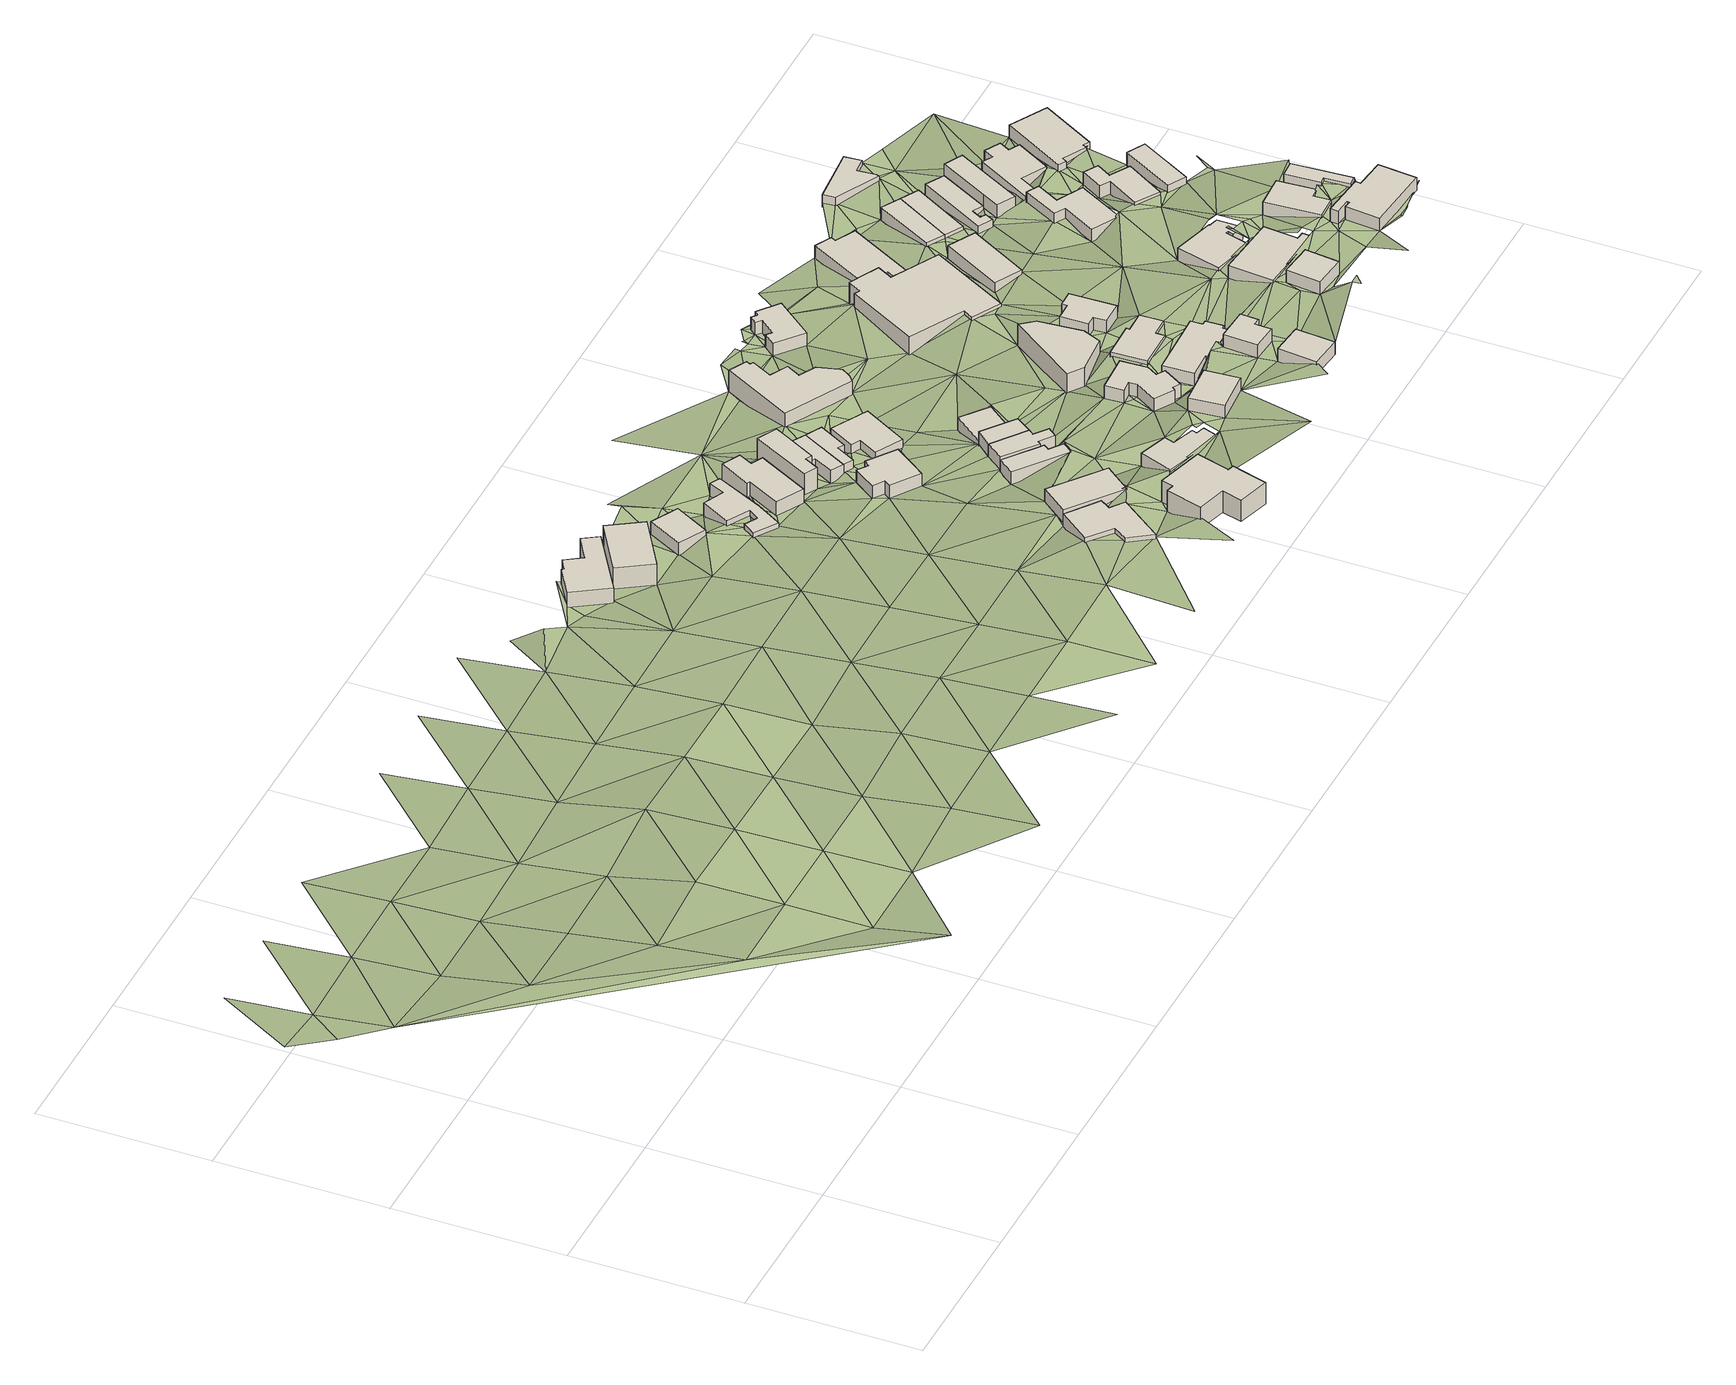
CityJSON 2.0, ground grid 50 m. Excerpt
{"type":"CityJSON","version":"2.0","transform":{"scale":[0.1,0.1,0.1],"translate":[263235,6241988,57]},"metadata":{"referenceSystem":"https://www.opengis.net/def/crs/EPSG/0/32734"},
"CityObjects":{
"building1":{"type":"Building","attributes":{"address":"8 Worcester Road Walmer Estate Cape Town","building":"house","building:levels":2,"building_height":6.9,"plus_code":"4FRW3C8R+46Q","ground_height":64.19,"roof_height":71.09},"geometry":[{"type":"Solid","lod":"1","boundaries":[[[[0,1,2,3]],[[1,4,5,2]],[[4,6,7,5]],[[6,8,9,7]],[[8,10,11,9]],[[10,12,13,11]],[[12,14,15,13]],[[14,0,3,15]],[[3,2,5,7,9,11,13,15]],[[14,12,10,8,6,4,1,0]]]]}]},
"building2":{"type":"Building","attributes":{"address":"10 Worcester Road Walmer Estate Cape Town","building":"house","building:levels":2,"building_height":6.9,"plus_code":"4FRW3C8R+47H","ground_height":67.23,"roof_height":74.13},"geometry":[{"type":"Solid","lod":"1","boundaries":[[[[16,17,18,19]],[[17,20,21,18]],[[20,22,23,21]],[[22,16,19,23]],[[19,18,21,23]],[[22,20,17,16]]]]}]},
"building3":{"type":"Building","attributes":{"address":"12 Worcester Road Walmer Estate Cape Town","building":"house","building:levels":1,"building_height":4.1,"plus_code":"4FRW3C8R+493","ground_height":66.86,"roof_height":70.96},"geometry":[{"type":"Solid","lod":"1","boundaries":[[[[24,25,26,27]],[[25,28,29,26]],[[28,30,31,29]],[[30,24,27,31]],[[27,26,29,31]],[[30,28,25,24]]]]}]},
"building4":{"type":"Building","attributes":{"address":"15 Perth Road Walmer Estate Cape Town","building":"house","building:levels":1,"building_height":4.1,"plus_code":"4FRW3C7R+PG2","ground_height":78.1,"roof_height":82.2},"geometry":[{"type":"Solid","lod":"1","boundaries":[[[[32,33,34,35]],[[33,36,37,34]],[[36,38,39,37]],[[38,40,41,39]],[[40,42,43,41]],[[42,44,45,43]],[[44,46,47,45]],[[46,32,35,47]],[[35,34,37,39,41,43,45,47]],[[46,44,42,40,38,36,33,32]]]]}]},
"building5":{"type":"Building","attributes":{"address":"14 Worcester Road Walmer Estate Cape Town","building":"house","building:levels":1,"building_height":4.1,"plus_code":"4FRW3C8R+3C4","ground_height":66.76,"roof_height":70.86},"geometry":[{"type":"Solid","lod":"1","boundaries":[[[[48,49,50,51]],[[49,52,53,50]],[[52,54,55,53]],[[54,56,57,55]],[[56,58,59,57]],[[58,60,61,59]],[[60,62,63,61]],[[62,64,65,63]],[[64,66,67,65]],[[66,68,69,67]],[[68,48,51,69]],[[51,50,53,55,57,59,61,63,65,67,69]],[[68,66,64,62,60,58,56,54,52,49,48]]]]}]},
"building6":{"type":"Building","attributes":{"address":"Cambridge Street Walmer Estate Cape Town","building":"house","building:levels":2,"building_height":6.9,"plus_code":"4FRW3C7R+JHV","ground_height":81.44,"roof_height":88.34},"geometry":[{"type":"Solid","lod":"1","boundaries":[[[[70,71,72,73]],[[71,74,75,72]],[[74,76,77,75]],[[76,78,79,77]],[[78,80,81,79]],[[80,82,83,81]],[[82,84,85,83]],[[84,86,87,85]],[[86,88,89,87]],[[88,70,73,89]],[[73,72,75,77,79,81,83,85,87,89]],[[88,86,84,82,80,78,76,74,71,70]]]]}]},
"building7":{"type":"Building","attributes":{"address":"13 Perth Road Walmer Estate Cape Town","building":"house","building:levels":1,"building_height":4.1,"plus_code":"4FRW3C7R+QG5","ground_height":78.1,"roof_height":82.2},"geometry":[{"type":"Solid","lod":"1","boundaries":[[[[90,91,92,93]],[[91,94,95,92]],[[94,96,97,95]],[[96,90,93,97]],[[93,92,95,97]],[[96,94,91,90]]]]}]},
"building8":{"type":"Building","attributes":{"address":"22 Worcester Road Walmer Estate Cape Town","building":"house","building:levels":2,"building_height":6.9,"plus_code":"4FRW3C8R+2FV","ground_height":66.76,"roof_height":73.66},"geometry":[{"type":"Solid","lod":"1","boundaries":[[[[98,99,100,101]],[[99,102,103,100]],[[102,104,105,103]],[[104,106,107,105]],[[106,108,109,107]],[[108,110,111,109]],[[110,112,113,111]],[[112,98,101,113]],[[101,100,103,105,107,109,111,113]],[[112,110,108,106,104,102,99,98]]]]}]},
"building9":{"type":"Building","attributes":{"address":"Perth Road Walmer Estate Cape Town","building":"house","building:levels":1,"building_height":4.1,"plus_code":"4FRW3C7R+WGW","ground_height":71.83,"roof_height":75.93},"geometry":[{"type":"Solid","lod":"1","boundaries":[[[[114,115,116,117]],[[115,118,119,116]],[[118,120,121,119]],[[120,122,123,121]],[[122,124,125,123]],[[124,126,127,125]],[[126,128,129,127]],[[128,114,117,129]],[[117,116,119,121,123,125,127,129]],[[128,126,124,122,120,118,115,114]]]]}]},
"building10":{"type":"Building","attributes":{"address":"24 Worcester Road Walmer Estate Cape Town","building":"house","building:levels":2,"building_height":6.9,"plus_code":"4FRW3C8R+2GJ","ground_height":69.72,"roof_height":76.62},"geometry":[{"type":"Solid","lod":"1","boundaries":[[[[130,131,132,133]],[[131,134,135,132]],[[134,136,137,135]],[[136,138,139,137]],[[138,140,141,139]],[[140,142,143,141]],[[142,144,145,143]],[[144,130,133,145]],[[133,132,135,137,139,141,143,145]],[[144,142,140,138,136,134,131,130]]]]}]},
"building11":{"type":"Building","attributes":{"address":"9 Perth Road Walmer Estate Cape Town","building":"house","building:levels":1,"building_height":4.1,"plus_code":"4FRW3C7R+RHH","ground_height":74.22,"roof_height":78.32},"geometry":[{"type":"Solid","lod":"1","boundaries":[[[[146,147,148,149]],[[147,150,151,148]],[[150,152,153,151]],[[152,154,155,153]],[[154,156,157,155]],[[156,158,159,157]],[[158,146,149,159]],[[149,148,151,153,155,157,159]],[[158,156,154,152,150,147,146]]]]}]},
"building12":{"type":"Building","attributes":{"address":"26 Worcester Road Walmer Estate Cape Town","building":"house","building:levels":1,"building_height":4.1,"plus_code":"4FRW3C8R+2G8","ground_height":69.72,"roof_height":73.82},"geometry":[{"type":"Solid","lod":"1","boundaries":[[[[160,131,161,162]],[[131,130,163,161]],[[130,164,165,163]],[[164,166,167,165]],[[166,168,169,167]],[[168,160,162,169]],[[162,161,163,165,167,169]],[[168,166,164,130,131,160]]]]}]},
"building13":{"type":"Building","attributes":{"address":"7 Worcester Close Walmer Estate Cape Town","building":"house","building:levels":1,"building_height":4.1,"plus_code":"4FRW3C7R+MJX","ground_height":79.01,"roof_height":83.11},"geometry":[{"type":"Solid","lod":"1","boundaries":[[[[170,171,172,173]],[[171,174,175,172]],[[174,176,177,175]],[[176,178,179,177]],[[178,180,181,179]],[[180,182,183,181]],[[182,184,185,183]],[[184,170,173,185]],[[173,172,175,177,179,181,183,185]],[[184,182,180,178,176,174,171,170]]]]}]},
"building14":{"type":"Building","attributes":{"address":"28 Worcester Road Walmer Estate Cape Town","building":"house","building:levels":1,"building_height":4.1,"plus_code":"4FRW3C8R+2H6","ground_height":69.72,"roof_height":73.82},"geometry":[{"type":"Solid","lod":"1","boundaries":[[[[160,168,169,162]],[[168,186,187,169]],[[186,188,189,187]],[[188,190,191,189]],[[190,192,193,191]],[[192,160,162,193]],[[162,169,187,189,191,193]],[[192,190,188,186,168,160]]]]}]},
"building15":{"type":"Building","attributes":{"address":"7 Perth Road Walmer Estate Cape Town","building":"house","building:levels":1,"building_height":4.1,"plus_code":"4FRW3C7R+RJR","ground_height":75.12,"roof_height":79.22},"geometry":[{"type":"Solid","lod":"1","boundaries":[[[[194,195,196,197]],[[195,198,199,196]],[[198,200,201,199]],[[200,202,203,201]],[[202,204,205,203]],[[204,206,207,205]],[[206,208,209,207]],[[208,194,197,209]],[[197,196,199,201,203,205,207,209]],[[208,206,204,202,200,198,195,194]]]]}]},
"building16":{"type":"Building","attributes":{"address":"5 Perth Road Walmer Estate Cape Town","building":"house","building:levels":1,"building_height":4.1,"plus_code":"4FRW3C7R+VJ7","ground_height":75.12,"roof_height":79.22},"geometry":[{"type":"Solid","lod":"1","boundaries":[[[[210,194,197,211]],[[194,208,209,197]],[[208,212,213,209]],[[212,210,211,213]],[[211,197,209,213]],[[212,208,194,210]]]]}]},
"building17":{"type":"Building","attributes":{"address":"30 Perth Road Walmer Estate Cape Town","building":"house","building:levels":1,"building_height":4.1,"plus_code":"4FRW3C7R+XHH","ground_height":69.9,"roof_height":74},"geometry":[{"type":"Solid","lod":"1","boundaries":[[[[214,215,216,217]],[[215,218,219,216]],[[218,220,221,219]],[[220,222,223,221]],[[222,224,225,223]],[[224,214,217,225]],[[217,216,219,221,223,225]],[[224,222,220,218,215,214]]]]}]},
"building18":{"type":"Building","attributes":{"address":"3 Perth Road Walmer Estate Cape Town","building":"house","building:levels":1,"building_height":4.1,"plus_code":"4FRW3C7R+VJQ","ground_height":71.98,"roof_height":76.08},"geometry":[{"type":"Solid","lod":"1","boundaries":[[[[226,227,228,229]],[[227,230,231,228]],[[230,232,233,231]],[[232,234,235,233]],[[234,236,237,235]],[[236,226,229,237]],[[229,228,231,233,235,237]],[[236,234,232,230,227,226]]]]}]},
"building19":{"type":"Building","attributes":{"address":"5 Worcester Close Walmer Estate Cape Town","building":"house","building:levels":1,"building_height":4.1,"plus_code":"4FRW3C7R+MPP","ground_height":84.82,"roof_height":88.92},"geometry":[{"type":"Solid","lod":"1","boundaries":[[[[238,239,240,241]],[[239,242,243,240]],[[242,244,245,243]],[[244,238,241,245]],[[241,240,243,245]],[[244,242,239,238]]]]}]},
"building20":{"type":"Building","attributes":{"address":"3 Worcester Close Walmer Estate Cape Town","building":"house","building:levels":1,"building_height":4.1,"plus_code":"4FRW3C7R+QP5","ground_height":80.57,"roof_height":84.67},"geometry":[{"type":"Solid","lod":"1","boundaries":[[[[246,247,248,249]],[[247,250,251,248]],[[250,252,253,251]],[[252,254,255,253]],[[254,256,257,255]],[[256,258,259,257]],[[258,260,261,259]],[[260,262,263,261]],[[262,264,265,263]],[[264,266,267,265]],[[266,268,269,267]],[[268,246,249,269]],[[249,248,251,253,255,257,259,261,263,265,267,269]],[[268,266,264,262,260,258,256,254,252,250,247,246]]]]}]},
"building21":{"type":"Building","attributes":{"address":"25 Worcester Road Walmer Estate Cape Town","building":"retail","building:levels":2,"building_height":6.9,"plus_code":"4FRW3C8R+3JP","ground_height":66.93,"roof_height":73.83},"geometry":[{"type":"Solid","lod":"1","boundaries":[[[[270,271,272,273]],[[271,274,275,272]],[[274,276,277,275]],[[276,278,279,277]],[[278,280,281,279]],[[280,282,283,281]],[[282,284,285,283]],[[284,286,287,285]],[[286,288,289,287]],[[288,290,291,289]],[[290,292,293,291]],[[292,270,273,293]],[[273,272,275,277,279,281,283,285,287,289,291,293]],[[292,290,288,286,284,282,280,278,276,274,271,270]]]]}]},
"building22":{"type":"Building","attributes":{"address":"10 Marsden Road Walmer Estate Cape Town","building":"house","building:levels":1,"building_height":4.1,"plus_code":"4FRW3C7R+JRG","ground_height":86.77,"roof_height":90.87},"geometry":[{"type":"Solid","lod":"1","boundaries":[[[[294,295,296,297]],[[295,298,299,296]],[[298,300,301,299]],[[300,294,297,301]],[[297,296,299,301]],[[300,298,295,294]]]]}]},
"building23":{"type":"Building","attributes":{"address":"1 Worcester Close Walmer Estate Cape Town","building":"house","building:levels":2,"building_height":6.9,"plus_code":"4FRW3C7R+VQ8","ground_height":75.5,"roof_height":82.4},"geometry":[{"type":"Solid","lod":"1","boundaries":[[[[302,303,304,305]],[[303,306,307,304]],[[306,308,309,307]],[[308,310,311,309]],[[310,312,313,311]],[[312,302,305,313]],[[305,304,307,309,311,313]],[[312,310,308,306,303,302]]]]}]},
"building24":{"type":"Building","attributes":{"address":"6 Marsden Road Walmer Estate Cape Town","building":"house","building:levels":1,"building_height":4.1,"plus_code":"4FRW3C7R+PRM","ground_height":80.57,"roof_height":84.67},"geometry":[{"type":"Solid","lod":"1","boundaries":[[[[314,315,316,317]],[[315,318,319,316]],[[318,320,321,319]],[[320,322,323,321]],[[322,324,325,323]],[[324,326,327,325]],[[326,328,329,327]],[[328,330,331,329]],[[330,332,333,331]],[[332,334,335,333]],[[334,336,337,335]],[[336,314,317,337]],[[317,316,319,321,323,325,327,329,331,333,335,337]],[[336,334,332,330,328,326,324,322,320,318,315,314]]]]}]},
"building25":{"type":"Building","attributes":{"address":"8 Marsden Road Walmer Estate Cape Town","building":"house","building:levels":1,"building_height":4.1,"plus_code":"4FRW3C7R+MRX","ground_height":86.77,"roof_height":90.87},"geometry":[{"type":"Solid","lod":"1","boundaries":[[[[338,339,340,341]],[[339,342,343,340]],[[342,344,345,343]],[[344,346,347,345]],[[346,348,349,347]],[[348,338,341,349]],[[341,340,343,345,347,349]],[[348,346,344,342,339,338]]]]}]},
"building26":{"type":"Building","attributes":{"address":"4 Marsden Road Walmer Estate Cape Town","building":"house","building:levels":1,"building_height":4.1,"plus_code":"4FRW3C7R+QRV","ground_height":78.89,"roof_height":82.99},"geometry":[{"type":"Solid","lod":"1","boundaries":[[[[350,351,352,353]],[[351,354,355,352]],[[354,356,357,355]],[[356,358,359,357]],[[358,360,361,359]],[[360,362,363,361]],[[362,364,365,363]],[[364,350,353,365]],[[353,352,355,357,359,361,363,365]],[[364,362,360,358,356,354,351,350]]]]}]},
"building27":{"type":"Building","attributes":{"address":"Chester Road Walmer Estate Cape Town","building":"yes","building:levels":1,"building_height":4.1,"plus_code":"4FRW3C8R+4PH","ground_height":67.71,"roof_height":71.81},"geometry":[{"type":"Solid","lod":"1","boundaries":[[[[366,367,368,369]],[[367,370,371,368]],[[370,372,373,371]],[[372,374,375,373]],[[374,376,377,375]],[[376,378,379,377]],[[378,380,381,379]],[[380,382,383,381]],[[382,384,385,383]],[[384,366,369,385]],[[369,368,371,373,375,377,379,381,383,385]],[[384,382,380,378,376,374,372,370,367,366]]]]}]},
"building28":{"type":"Building","attributes":{"address":"32 Worcester Road Walmer Estate Cape Town","building":"house","building:levels":1,"building_height":4.1,"plus_code":"4FRW3C7R+VR5","ground_height":78.89,"roof_height":82.99},"geometry":[{"type":"Solid","lod":"1","boundaries":[[[[386,387,388,389]],[[387,390,391,388]],[[390,392,393,391]],[[392,394,395,393]],[[394,396,397,395]],[[396,398,399,397]],[[398,400,401,399]],[[400,386,389,401]],[[389,388,391,393,395,397,399,401]],[[400,398,396,394,392,390,387,386]]]]}]},
"building29":{"type":"Building","attributes":{"address":"Azzawiya Masjid 44 Chester Road Walmer Estate Cape Town","building":"mosque","building:levels":2,"amenity":"place_of_worship","building_height":6.9,"plus_code":"4FRW3C8R+2R8","ground_height":69.03,"roof_height":75.93},"geometry":[{"type":"Solid","lod":"1","boundaries":[[[[402,403,404,405]],[[403,406,407,404]],[[406,408,409,407]],[[408,410,411,409]],[[410,412,413,411]],[[412,414,415,413]],[[414,416,417,415]],[[416,418,419,417]],[[418,420,421,419]],[[420,422,423,421]],[[422,424,425,423]],[[424,426,427,425]],[[426,402,405,427]],[[405,404,407,409,411,413,415,417,419,421,423,425,427]],[[426,424,422,420,418,416,414,412,410,408,406,403,402]]]]}]},
"building30":{"type":"Building","attributes":{"address":"5 Marsden Road Walmer Estate Cape Town","building":"house","building:levels":1,"building_height":4.1,"plus_code":"4FRW3C7R+MX6","ground_height":88.78,"roof_height":92.88},"geometry":[{"type":"Solid","lod":"1","boundaries":[[[[428,429,430,431]],[[429,432,433,430]],[[432,434,435,433]],[[434,428,431,435]],[[431,430,433,435]],[[434,432,429,428]]]]}]},
"building31":{"type":"Building","attributes":{"address":"3 Marsden Road Walmer Estate Cape Town","building":"house","building:levels":1,"building_height":4.1,"plus_code":"4FRW3C7R+PXG","ground_height":84.84,"roof_height":88.94},"geometry":[{"type":"Solid","lod":"1","boundaries":[[[[436,437,438,439]],[[437,440,441,438]],[[440,442,443,441]],[[442,444,445,443]],[[444,446,447,445]],[[446,436,439,447]],[[439,438,441,443,445,447]],[[446,444,442,440,437,436]]]]}]},
"building32":{"type":"Building","attributes":{"address":"31 Worcester Road Cape Town","building":"house","building:levels":1,"building_height":4.1,"plus_code":"4FRW3C7R+XWM","ground_height":73.97,"roof_height":78.07},"geometry":[{"type":"Solid","lod":"1","boundaries":[[[[448,449,450,451]],[[449,452,453,450]],[[452,454,455,453]],[[454,448,451,455]],[[451,450,453,455]],[[454,452,449,448]]]]}]},
"building33":{"type":"Building","attributes":{"address":"44 Chester Road Walmer Estate Cape Town","building":"house","building:levels":1,"building_height":4.1,"plus_code":"4FRW3C8R+3VX","ground_height":69.03,"roof_height":73.13},"geometry":[{"type":"Solid","lod":"1","boundaries":[[[[403,402,456,457]],[[402,458,459,456]],[[458,424,460,459]],[[424,422,461,460]],[[422,462,463,461]],[[462,464,465,463]],[[464,466,467,465]],[[466,468,469,467]],[[468,403,457,469]],[[457,456,459,460,461,463,465,467,469]],[[468,466,464,462,422,424,458,402,403]]]]}]},
"building34":{"type":"Building","attributes":{"address":"34 Worcester Road Walmer Estate Cape Town","building":"house","building:levels":1,"building_height":4.1,"plus_code":"4FRW3C7V+Q2J","ground_height":81.04,"roof_height":85.14},"geometry":[{"type":"Solid","lod":"1","boundaries":[[[[470,471,472,473]],[[471,474,475,472]],[[474,476,477,475]],[[476,478,479,477]],[[478,480,481,479]],[[480,482,483,481]],[[482,484,485,483]],[[484,486,487,485]],[[486,488,489,487]],[[488,470,473,489]],[[473,472,475,477,479,481,483,485,487,489]],[[488,486,484,482,480,478,476,474,471,470]]]]}]},
"building35":{"type":"Building","attributes":{"address":"46 Chester Road Walmer Estate Cape Town","building":"house","building:levels":1,"building_height":4.1,"plus_code":"4FRW3C8R+3X7","ground_height":70.44,"roof_height":74.54},"geometry":[{"type":"Solid","lod":"1","boundaries":[[[[490,491,492,493]],[[491,494,495,492]],[[494,496,497,495]],[[496,490,493,497]],[[493,492,495,497]],[[496,494,491,490]]]]}]},
"building36":{"type":"Building","attributes":{"address":"4 Grand Vue Road Walmer Estate Cape Town","building":"house","building:levels":1,"building_height":4.1,"plus_code":"4FRW3C7V+J4R","ground_height":90.66,"roof_height":94.76},"geometry":[{"type":"Solid","lod":"1","boundaries":[[[[498,499,500,501]],[[499,502,503,500]],[[502,504,505,503]],[[504,506,507,505]],[[506,508,509,507]],[[508,510,511,509]],[[510,512,513,511]],[[512,514,515,513]],[[514,516,517,515]],[[516,498,501,517]],[[501,500,503,505,507,509,511,513,515,517]],[[516,514,512,510,508,506,504,502,499,498]]]]}]},
"building37":{"type":"Building","attributes":{"address":"36 Worcester Road Walmer Estate Cape Town","building":"house","building:levels":1,"building_height":4.1,"plus_code":"4FRW3C7V+P3P","ground_height":86.9,"roof_height":91},"geometry":[{"type":"Solid","lod":"1","boundaries":[[[[518,519,520,521]],[[519,522,523,520]],[[522,524,525,523]],[[524,526,527,525]],[[526,528,529,527]],[[528,518,521,529]],[[521,520,523,525,527,529]],[[528,526,524,522,519,518]]]]}]},
"building38":{"type":"Building","attributes":{"address":"33 Worcester Road Cape Town","building":"house","building:levels":1,"building_height":4.1,"plus_code":"4FRW3C7V+W27","ground_height":77.53,"roof_height":81.63},"geometry":[{"type":"Solid","lod":"1","boundaries":[[[[530,531,532,533]],[[531,534,535,532]],[[534,536,537,535]],[[536,538,539,537]],[[538,540,541,539]],[[540,542,543,541]],[[542,544,545,543]],[[544,530,533,545]],[[533,532,535,537,539,541,543,545]],[[544,542,540,538,536,534,531,530]]]]}]},
"building39":{"type":"Building","attributes":{"address":"48 Chester Road Walmer Estate Cape Town","building":"house","building:levels":1,"building_height":4.1,"plus_code":"4FRW3C8R+3X5","ground_height":70.44,"roof_height":74.54},"geometry":[{"type":"Solid","lod":"1","boundaries":[[[[491,490,493,492]],[[490,546,547,493]],[[546,548,549,547]],[[548,491,492,549]],[[492,493,547,549]],[[548,546,490,491]]]]}]},
"building40":{"type":"Building","attributes":{"address":"38 Worcester Road Walmer Estate Cape Town","building":"house","building:levels":1,"building_height":4.1,"plus_code":"4FRW3C7V+P4F","ground_height":88.6,"roof_height":92.7},"geometry":[{"type":"Solid","lod":"1","boundaries":[[[[550,551,552,553]],[[551,554,555,552]],[[554,556,557,555]],[[556,558,559,557]],[[558,560,561,559]],[[560,550,553,561]],[[553,552,555,557,559,561]],[[560,558,556,554,551,550]]]]}]},
"building41":{"type":"Building","attributes":{"address":"50 Chester Road Walmer Estate Cape Town","building":"house","building:levels":1,"building_height":4.1,"plus_code":"4FRW3C8V+22V","ground_height":71.7,"roof_height":75.8},"geometry":[{"type":"Solid","lod":"1","boundaries":[[[[562,563,564,565]],[[563,566,567,564]],[[566,568,569,567]],[[568,570,571,569]],[[570,572,573,571]],[[572,574,575,573]],[[574,576,577,575]],[[576,562,565,577]],[[565,564,567,569,571,573,575,577]],[[576,574,572,570,568,566,563,562]]]]}]},
"building42":{"type":"Building","attributes":{"address":"35 Worcester Road Cape Town","building":"house","building:levels":1,"building_height":4.1,"plus_code":"4FRW3C7V+V3M","ground_height":79.22,"roof_height":83.32},"geometry":[{"type":"Solid","lod":"1","boundaries":[[[[578,579,580,581]],[[579,582,583,580]],[[582,584,585,583]],[[584,586,587,585]],[[586,588,589,587]],[[588,590,591,589]],[[590,592,593,591]],[[592,578,581,593]],[[581,580,583,585,587,589,591,593]],[[592,590,588,586,584,582,579,578]]]]}]},
"building43":{"type":"Building","attributes":{"address":"52 Chester Road Walmer Estate Cape Town","building":"house","building:levels":1,"building_height":4.1,"plus_code":"4FRW3C8V+22Q","ground_height":75.44,"roof_height":79.54},"geometry":[{"type":"Solid","lod":"1","boundaries":[[[[594,595,596,597]],[[595,598,599,596]],[[598,600,601,599]],[[600,602,603,601]],[[602,594,597,603]],[[597,596,599,601,603]],[[602,600,598,595,594]]]]}]},
"building44":{"type":"Building","attributes":{"address":"Walmer Estate Cape Town","building":"yes","building:levels":1,"building_height":4.1,"plus_code":"4FRW3C8V+42V","ground_height":68.45,"roof_height":72.55},"geometry":[{"type":"Solid","lod":"1","boundaries":[[[[604,605,606,607]],[[605,608,609,606]],[[608,610,611,609]],[[610,612,613,611]],[[612,614,615,613]],[[614,616,617,615]],[[616,604,607,617]],[[607,606,609,611,613,615,617]],[[616,614,612,610,608,605,604]]]]}]},
"building45":{"type":"Building","attributes":{"address":"37 Worcester Road Cape Town","building":"house","building:levels":1,"building_height":4.1,"plus_code":"4FRW3C7V+V4C","ground_height":80.64,"roof_height":84.74},"geometry":[{"type":"Solid","lod":"1","boundaries":[[[[618,619,620,621]],[[619,622,623,620]],[[622,624,625,623]],[[624,618,621,625]],[[621,620,623,625]],[[624,622,619,618]]]]}]},
"building46":{"type":"Building","attributes":{"address":"54 Chester Road Walmer Estate Cape Town","building":"house","building:levels":1,"building_height":4.1,"plus_code":"4FRW3C8V+234","ground_height":75.44,"roof_height":79.54},"geometry":[{"type":"Solid","lod":"1","boundaries":[[[[626,627,628,629]],[[627,630,631,628]],[[630,632,633,631]],[[632,634,635,633]],[[634,636,637,635]],[[636,638,639,637]],[[638,640,641,639]],[[640,642,643,641]],[[642,644,645,643]],[[644,626,629,645]],[[629,628,631,633,635,637,639,641,643,645]],[[644,642,640,638,636,634,632,630,627,626]]]]}]},
"building47":{"type":"Building","attributes":{"address":"56 Chester Road Walmer Estate Cape Town","building":"house","building:levels":1,"building_height":4.1,"plus_code":"4FRW3C7V+X4P","ground_height":76.66,"roof_height":80.76},"geometry":[{"type":"Solid","lod":"1","boundaries":[[[[646,647,648,649]],[[647,650,651,648]],[[650,652,653,651]],[[652,654,655,653]],[[654,656,657,655]],[[656,658,659,657]],[[658,660,661,659]],[[660,646,649,661]],[[649,648,651,653,655,657,659,661]],[[660,658,656,654,652,650,647,646]]]]}]},
"terrain1":{"type":"TINRelief","geometry":[{"type":"CompositeSurface","lod":"1","boundaries":[[[662,663,664]],[[662,665,663]],[[666,664,663]],[[667,663,665]],[[665,668,669]],[[665,670,668]],[[669,667,665]],[[671,670,665]],[[668,670,672]],[[667,673,663]],[[669,668,674]],[[675,668,672]],[[674,668,675]],[[670,671,676]],[[677,672,670]],[[667,669,678]],[[676,677,670]],[[678,669,674]],[[675,672,679]],[[677,680,672]],[[681,676,671]],[[682,667,678]],[[674,675,679]],[[672,680,679]],[[677,676,683]],[[674,684,678]],[[676,681,683]],[[684,674,679]],[[680,677,685]],[[682,678,686]],[[677,683,685]],[[684,686,678]],[[680,687,679]],[[687,684,679]],[[687,680,685]],[[681,688,683]],[[689,681,690]],[[686,684,691]],[[681,689,688]],[[692,684,687]],[[683,693,685]],[[684,692,691]],[[683,688,693]],[[687,685,694]],[[695,689,690]],[[691,696,686]],[[687,694,692]],[[694,685,693]],[[688,689,697]],[[692,698,691]],[[689,695,697]],[[694,699,692]],[[693,688,700]],[[692,699,698]],[[688,697,700]],[[693,701,694]],[[702,691,698]],[[701,699,694]],[[701,693,700]],[[703,697,695]],[[704,705,695]],[[698,699,706]],[[695,705,703]],[[707,699,701]],[[708,700,697]],[[699,707,706]],[[697,703,708]],[[701,700,709]],[[710,698,706]],[[701,709,707]],[[709,700,708]],[[705,711,703]],[[711,705,712]],[[706,707,713]],[[703,714,708]],[[709,715,707]],[[711,714,703]],[[707,715,713]],[[716,706,717]],[[717,706,713]],[[708,718,709]],[[719,708,714]],[[720,711,712]],[[715,721,713]],[[715,709,718]],[[718,708,719]],[[722,713,721]],[[723,721,715]],[[724,714,711]],[[722,721,723]],[[725,713,722]],[[715,16,723]],[[724,711,720]],[[726,715,718]],[[727,719,714]],[[715,726,16]],[[725,722,728]],[[22,723,16]],[[714,724,727]],[[729,718,719]],[[723,22,730]],[[731,732,720]],[[733,724,720]],[[734,16,726]],[[735,726,718]],[[729,719,727]],[[730,22,20]],[[720,736,733]],[[736,720,732]],[[17,16,734]],[[718,729,735]],[[737,734,726]],[[738,730,20]],[[724,733,32]],[[726,735,737]],[[727,724,739]],[[733,736,740]],[[17,734,24]],[[741,742,732]],[[20,17,24]],[[724,32,739]],[[735,743,737]],[[735,729,744]],[[126,729,727]],[[745,737,743]],[[742,74,732]],[[20,24,746]],[[747,745,743]],[[748,727,739]],[[749,737,745]],[[743,750,747]],[[32,90,739]],[[732,74,751]],[[32,46,90]],[[749,30,737]],[[747,752,745]],[[744,729,753]],[[750,752,747]],[[754,24,30]],[[727,748,126]],[[90,96,739]],[[754,746,24]],[[755,756,744]],[[751,46,757]],[[46,758,90]],[[74,70,751]],[[74,71,70]],[[755,744,753]],[[754,30,749]],[[122,753,729]],[[126,122,729]],[[758,46,751]],[[748,739,96]],[[751,70,758]],[[759,756,755]],[[760,746,754]],[[749,761,754]],[[762,756,759]],[[763,761,749]],[[756,762,48]],[[185,758,70]],[[147,748,96]],[[122,126,124]],[[128,126,748]],[[120,753,122]],[[753,140,138]],[[185,70,764]],[[764,70,765]],[[140,753,120]],[[48,762,98]],[[766,753,138]],[[765,767,768]],[[754,769,760]],[[761,48,98]],[[128,748,195]],[[195,748,147]],[[770,771,96]],[[761,769,754]],[[182,770,758]],[[185,182,758]],[[166,140,120]],[[147,96,772]],[[140,166,144]],[[144,142,140]],[[773,166,120]],[[120,118,115]],[[115,773,120]],[[771,772,96]],[[136,766,138]],[[769,761,98]],[[164,144,166]],[[766,774,775]],[[164,130,144]],[[776,765,768]],[[777,773,115]],[[770,182,771]],[[128,195,194]],[[764,776,185]],[[764,765,776]],[[774,766,136]],[[769,98,774]],[[115,778,777]],[[114,778,115]],[[128,210,114]],[[128,194,210]],[[136,769,774]],[[182,181,771]],[[777,778,779]],[[779,188,777]],[[776,768,780]],[[771,781,772]],[[136,134,769]],[[779,190,188]],[[782,778,114]],[[783,779,778]],[[200,198,784]],[[160,134,131]],[[784,785,202]],[[202,785,781]],[[210,782,114]],[[784,202,200]],[[181,179,786]],[[218,190,779]],[[181,254,771]],[[769,134,787]],[[218,788,190]],[[247,781,771]],[[204,208,206]],[[134,160,787]],[[789,790,786]],[[782,210,791]],[[242,776,780]],[[786,239,181]],[[242,790,776]],[[208,204,212]],[[788,787,160]],[[786,790,239]],[[246,202,781]],[[791,210,236]],[[242,239,790]],[[239,254,181]],[[254,247,771]],[[782,791,215]],[[246,204,202]],[[792,788,218]],[[242,780,244]],[[787,788,792]],[[793,769,270]],[[787,794,769]],[[792,218,215]],[[781,247,246]],[[795,796,797]],[[798,212,204]],[[256,254,239]],[[798,796,212]],[[246,798,204]],[[799,247,254]],[[270,769,794]],[[256,239,238]],[[799,254,252]],[[800,791,236]],[[787,792,801]],[[797,796,802]],[[250,247,799]],[[791,800,215]],[[792,215,801]],[[252,250,799]],[[258,256,260]],[[787,270,794]],[[236,797,800]],[[796,798,802]],[[256,238,260]],[[803,804,244]],[[238,315,260]],[[798,246,805]],[[801,215,800]],[[315,262,260]],[[238,244,339]],[[800,797,802]],[[805,246,268]],[[244,804,298]],[[314,264,262]],[[266,264,314]],[[314,262,315]],[[238,806,315]],[[298,339,244]],[[314,807,266]],[[238,339,806]],[[286,284,288]],[[807,268,266]],[[284,808,809]],[[810,805,268]],[[292,290,288]],[[811,315,806]],[[798,302,802]],[[812,801,813]],[[268,807,810]],[[814,270,292]],[[812,813,815]],[[806,339,338]],[[809,815,813]],[[342,339,298]],[[302,800,802]],[[314,816,807]],[[805,810,817]],[[818,801,800]],[[809,382,284]],[[284,382,288]],[[288,382,292]],[[338,819,806]],[[820,819,338]],[[342,298,295]],[[818,813,801]],[[814,292,821]],[[292,382,821]],[[820,338,348]],[[822,807,816]],[[314,823,816]],[[809,813,384]],[[364,817,810]],[[384,382,809]],[[295,346,342]],[[342,346,344]],[[821,824,814]],[[825,820,348]],[[387,826,817]],[[818,800,827]],[[827,800,302]],[[821,382,380]],[[364,392,817]],[[392,387,817]],[[428,295,828]],[[823,822,816]],[[829,821,380]],[[830,822,831]],[[387,386,826]],[[826,386,832]],[[833,825,834]],[[822,823,831]],[[364,835,836]],[[829,837,838]],[[346,295,839]],[[390,387,392]],[[374,829,380]],[[378,374,380]],[[840,823,841]],[[836,392,364]],[[842,813,818]],[[837,829,374]],[[843,302,832]],[[832,386,398]],[[384,813,842]],[[378,376,374]],[[348,346,844]],[[845,837,374]],[[825,348,844]],[[428,828,846]],[[394,392,836]],[[398,386,400]],[[847,818,827]],[[844,834,825]],[[843,827,302]],[[374,372,845]],[[832,398,843]],[[295,428,839]],[[845,372,367]],[[370,367,372]],[[840,848,823]],[[436,840,834]],[[845,367,849]],[[823,848,831]],[[844,346,839]],[[836,831,848]],[[842,366,384]],[[850,849,367]],[[850,851,849]],[[852,843,398]],[[853,851,850]],[[843,852,827]],[[850,367,366]],[[398,396,852]],[[366,854,850]],[[436,834,844]],[[428,846,855]],[[434,839,428]],[[836,856,394]],[[857,858,846]],[[840,436,848]],[[844,839,434]],[[842,406,366]],[[856,396,394]],[[429,428,855]],[[406,842,859]],[[860,854,366]],[[836,848,856]],[[861,852,396]],[[432,844,434]],[[406,860,366]],[[852,861,862]],[[863,854,860]],[[848,436,864]],[[861,396,856]],[[860,406,865]],[[429,855,866]],[[862,867,852]],[[868,869,870]],[[486,848,864]],[[871,844,432]],[[869,868,872]],[[486,856,848]],[[864,436,873]],[[874,432,429]],[[860,865,468]],[[468,863,860]],[[861,856,875]],[[862,449,867]],[[874,429,866]],[[876,514,866]],[[436,877,873]],[[871,432,874]],[[867,878,879]],[[448,861,875]],[[856,544,875]],[[874,866,514]],[[880,856,486]],[[878,867,449]],[[881,882,877]],[[879,878,883]],[[504,871,874]],[[873,884,885]],[[871,886,882]],[[878,449,887]],[[514,512,874]],[[880,544,856]],[[888,873,877]],[[506,504,874]],[[887,449,448]],[[884,873,888]],[[874,512,506]],[[886,871,504]],[[889,885,884]],[[518,877,882]],[[890,875,544]],[[891,514,892]],[[893,878,887]],[[888,877,894]],[[883,895,896]],[[897,448,875]],[[882,886,518]],[[898,486,899]],[[512,508,506]],[[448,893,887]],[[877,518,894]],[[508,512,510]],[[900,901,899]],[[892,902,891]],[[486,898,880]],[[890,897,875]],[[894,901,888]],[[903,886,504]],[[448,904,893]],[[905,895,883]],[[901,894,518]],[[448,906,904]],[[494,883,878]],[[448,897,906]],[[907,890,544]],[[898,899,901]],[[891,908,514]],[[504,909,903]],[[518,910,901]],[[905,883,494]],[[897,890,598]],[[895,905,911]],[[898,912,880]],[[913,914,903]],[[598,915,897]],[[598,890,916]],[[891,917,908]],[[915,918,919]],[[903,920,913]],[[921,903,909]],[[904,906,566]],[[586,880,912]],[[920,903,921]],[[922,898,901]],[[915,598,595]],[[895,911,923]],[[918,915,595]],[[924,912,898]],[[911,905,494]],[[925,909,926]],[[598,916,600]],[[551,913,920]],[[921,927,920]],[[921,909,925]],[[880,586,928]],[[913,551,910]],[[929,924,898]],[[600,916,930]],[[931,901,910]],[[932,933,934]],[[934,930,916]],[[912,588,586]],[[933,932,928]],[[898,922,929]],[[935,904,566]],[[930,934,936]],[[551,550,910]],[[901,931,922]],[[934,933,936]],[[600,930,937]],[[586,584,928]],[[938,494,491]],[[928,584,933]],[[911,494,938]],[[924,929,578]],[[939,910,550]],[[936,933,940]],[[491,935,938]],[[910,939,931]],[[940,933,584]],[[930,638,937]],[[936,941,644]],[[600,937,602]],[[582,579,578]],[[942,922,931]],[[929,619,578]],[[941,936,940]],[[935,566,943]],[[944,584,582]],[[940,584,944]],[[566,594,943]],[[938,935,943]],[[619,582,578]],[[931,945,942]],[[638,602,937]],[[594,602,943]],[[943,946,938]],[[582,947,944]],[[582,619,947]],[[638,634,602]],[[634,638,636]],[[948,941,940]],[[949,950,946]],[[946,943,949]],[[947,951,944]],[[952,949,943]],[[948,940,646]],[[630,948,632]],[[947,953,954]],[[634,632,646]],[[646,632,948]],[[955,943,602]],[[602,634,955]],[[943,955,952]],[[646,955,634]]]}]}
},
"vertices":[
[1979,1457,72],[2167,1576,72],[2167,1576,141],[1979,1457,141],[2138,1621,72],[2138,1621,141],[2068,1577,72],[2068,1577,141],[2036,1627,72],[2036,1627,141],[2003,1606,72],[2003,1606,141],[1998,1613,72],[1998,1613,141],[1914,1559,72],[1914,1559,141],
[2082,1381,102],[2236,1476,102],[2236,1476,171],[2082,1381,171],[2176,1572,102],[2176,1572,171],[2022,1477,102],[2022,1477,171],
[2278,1483,99],[2224,1381,99],[2224,1381,140],[2278,1483,140],[2302,1340,99],[2302,1340,140],[2357,1442,99],[2357,1442,140],
[2600,464,211],[2529,372,211],[2529,372,252],[2600,464,252],[2596,317,211],[2596,317,252],[2572,276,211],[2572,276,252],[2617,210,211],[2617,210,252],[2712,337,211],[2712,337,252],[2672,366,211],[2672,366,252],[2691,396,211],[2691,396,252],
[2518,1394,98],[2488,1410,98],[2488,1410,139],[2518,1394,139],[2467,1363,98],[2467,1363,139],[2406,1391,98],[2406,1391,139],[2360,1305,98],[2360,1305,139],[2423,1269,98],[2423,1269,139],[2402,1238,98],[2402,1238,139],[2365,1259,98],[2365,1259,139],[2341,1222,98],[2341,1222,139],[2406,1179,98],[2406,1179,139],[2452,1256,98],[2452,1256,139],
[2759,256,244],[2749,220,244],[2749,220,313],[2759,256,313],[2727,226,244],[2727,226,313],[2695,118,244],[2695,118,313],[2781,93,244],[2781,93,313],[2764,34,244],[2764,34,313],[2859,7,244],[2859,7,313],[2889,112,244],[2889,112,313],[2871,117,244],[2871,117,313],[2899,216,244],[2899,216,313],
[2616,471,211],[2764,356,211],[2764,356,252],[2616,471,252],[2826,435,211],[2826,435,252],[2678,550,211],[2678,550,252],
[2543,1399,98],[2494,1306,98],[2494,1306,167],[2543,1399,167],[2501,1302,98],[2501,1302,167],[2450,1206,98],[2450,1206,167],[2530,1164,98],[2530,1164,167],[2609,1314,98],[2609,1314,167],[2575,1331,98],[2575,1331,167],[2596,1372,98],[2596,1372,167],
[2756,997,148],[2675,1055,148],[2675,1055,189],[2756,997,189],[2663,1038,148],[2663,1038,189],[2633,1060,148],[2633,1060,189],[2587,996,148],[2587,996,189],[2618,974,148],[2618,974,189],[2605,956,148],[2605,956,189],[2686,899,148],[2686,899,189],
[2639,1197,127],[2685,1283,127],[2685,1283,196],[2639,1197,196],[2701,1315,127],[2701,1315,196],[2644,1344,127],[2644,1344,196],[2554,1173,127],[2554,1173,196],[2592,1153,127],[2592,1153,196],[2614,1194,127],[2614,1194,196],[2632,1185,127],[2632,1185,196],
[2792,725,172],[2756,678,172],[2756,678,213],[2792,725,213],[2896,570,172],[2896,570,213],[2921,602,172],[2921,602,213],[2883,630,172],[2883,630,213],[2895,646,172],[2895,646,213],[2885,653,172],[2885,653,213],
[2741,1251,127],[2685,1283,168],[2741,1251,168],[2639,1197,168],[2658,1187,127],[2658,1187,168],[2628,1130,127],[2628,1130,168],[2665,1110,127],[2665,1110,168],
[3051,220,220],[3069,274,220],[3069,274,261],[3051,220,261],[3043,282,220],[3043,282,261],[3048,297,220],[3048,297,261],[2982,320,220],[2982,320,261],[2992,349,220],[2992,349,261],[2906,378,220],[2906,378,261],[2872,281,220],[2872,281,261],
[2693,1095,127],[2693,1095,168],[2724,1152,127],[2724,1152,168],[2742,1142,127],[2742,1142,168],[2788,1226,127],[2788,1226,168],
[2830,775,181],[2792,725,181],[2792,725,222],[2830,775,222],[2885,653,181],[2885,653,222],[2891,662,181],[2891,662,222],[2932,631,181],[2932,631,222],[2953,658,181],[2953,658,222],[2915,687,181],[2915,687,222],[2927,702,181],[2927,702,222],
[2869,819,181],[2869,819,222],[2959,749,181],[2959,749,222],
[2822,1012,129],[2896,1144,129],[2896,1144,170],[2822,1012,170],[2790,1202,129],[2790,1202,170],[2747,1125,129],[2747,1125,170],[2773,1111,129],[2773,1111,170],[2743,1056,129],[2743,1056,170],
[2869,819,150],[2959,749,150],[2959,749,191],[2869,819,191],[2978,774,150],[2978,774,191],[2964,784,150],[2964,784,191],[3015,849,150],[3015,849,191],[2939,909,150],[2939,909,191],
[3225,342,278],[3100,332,278],[3100,332,319],[3225,342,319],[3109,230,278],[3109,230,319],[3233,241,278],[3233,241,319],
[3111,572,236],[3114,517,236],[3114,517,277],[3111,572,277],[3149,519,236],[3149,519,277],[3150,496,236],[3150,496,277],[3111,433,236],[3111,433,277],[3168,398,236],[3168,398,277],[3174,407,236],[3174,407,277],[3196,394,236],[3196,394,277],[3233,454,236],[3233,454,277],[3209,469,236],[3209,469,277],[3228,500,236],[3228,500,277],[3224,578,236],[3224,578,277],
[2913,1542,99],[2803,1337,99],[2803,1337,168],[2913,1542,168],[2999,1233,99],[2999,1233,168],[3017,1249,99],[3017,1249,168],[3034,1275,99],[3034,1275,168],[3015,1342,99],[3015,1342,168],[2966,1368,99],[2966,1368,168],[2989,1410,99],[2989,1410,168],[2937,1437,99],[2937,1437,168],[2969,1498,99],[2969,1498,168],[2959,1503,99],[2959,1503,168],[2965,1515,99],[2965,1515,168],
[3446,69,298],[3456,184,298],[3456,184,339],[3446,69,339],[3360,193,298],[3360,193,339],[3349,78,298],[3349,78,339],
[3288,893,185],[3145,693,185],[3145,693,254],[3288,893,254],[3190,661,185],[3190,661,254],[3308,671,185],[3308,671,254],[3331,726,185],[3331,726,254],[3320,854,185],[3320,854,254],
[3249,471,236],[3253,379,236],[3253,379,277],[3249,471,277],[3332,383,236],[3332,383,277],[3332,369,236],[3332,369,277],[3373,371,236],[3373,371,277],[3373,360,236],[3373,360,277],[3459,363,236],[3459,363,277],[3458,391,236],[3458,391,277],[3469,391,236],[3469,391,277],[3467,444,236],[3467,444,277],[3453,444,236],[3453,444,277],[3452,479,236],[3452,479,277],
[3359,346,298],[3353,246,298],[3353,246,339],[3359,346,339],[3431,241,298],[3431,241,339],[3433,289,298],[3433,289,339],[3454,288,298],[3454,288,339],[3457,341,298],[3457,341,339],
[3269,624,219],[3272,520,219],[3272,520,260],[3269,624,260],[3390,523,219],[3390,523,260],[3389,549,219],[3389,549,260],[3445,551,219],[3445,551,260],[3443,619,219],[3443,619,260],[3378,617,219],[3378,617,260],[3378,627,219],[3378,627,260],
[3252,1543,107],[3192,1590,107],[3192,1590,148],[3252,1543,148],[3181,1579,107],[3181,1579,148],[3166,1591,107],[3166,1591,148],[3150,1572,107],[3150,1572,148],[3165,1559,107],[3165,1559,148],[3128,1514,107],[3128,1514,148],[3113,1527,107],[3113,1527,148],[3086,1495,107],[3086,1495,148],[3163,1432,107],[3163,1432,148],
[3353,804,219],[3355,722,219],[3355,722,260],[3353,804,260],[3386,723,219],[3386,723,260],[3387,686,219],[3387,686,260],[3456,687,219],[3456,687,260],[3453,822,219],[3453,822,260],[3405,821,219],[3405,821,260],[3405,805,219],[3405,805,260],
[3441,1352,120],[3398,1375,120],[3398,1375,189],[3441,1352,189],[3354,1396,120],[3354,1396,189],[3332,1357,120],[3332,1357,189],[3315,1366,120],[3315,1366,189],[3203,1161,120],[3203,1161,189],[3361,1076,120],[3361,1076,189],[3345,1047,120],[3345,1047,189],[3429,1002,120],[3429,1002,189],[3555,1233,120],[3555,1233,189],[3480,1273,120],[3480,1273,189],[3443,1293,120],[3443,1293,189],[3417,1307,120],[3417,1307,189],
[3639,196,318],[3738,185,318],[3738,185,359],[3639,196,359],[3750,286,318],[3750,286,359],[3651,297,318],[3651,297,359],
[3657,462,278],[3644,330,278],[3644,330,319],[3657,462,319],[3856,310,278],[3856,310,319],[3859,342,278],[3859,342,319],[3835,344,278],[3835,344,319],[3844,445,278],[3844,445,319],
[3651,1172,170],[3572,1215,170],[3572,1215,211],[3651,1172,211],[3476,1041,170],[3476,1041,211],[3554,998,170],[3554,998,211],
[3441,1352,161],[3398,1375,161],[3467,1338,120],[3467,1338,161],[3443,1293,161],[3480,1273,161],[3594,1485,120],[3594,1485,161],[3536,1516,120],[3536,1516,161],[3543,1530,120],[3543,1530,161],[3495,1555,120],[3495,1555,161],
[3805,466,240],[3826,542,240],[3826,542,281],[3805,466,281],[3833,540,240],[3833,540,281],[3828,523,240],[3828,523,281],[3867,513,240],[3867,513,281],[3867,587,240],[3867,587,281],[3840,594,240],[3840,594,281],[3841,597,240],[3841,597,281],[3717,631,240],[3717,631,281],[3682,500,240],[3682,500,281],
[3654,1259,134],[3749,1426,134],[3749,1426,175],[3654,1259,175],[3695,1457,134],[3695,1457,175],[3602,1289,134],[3602,1289,175],
[4133,249,337],[4043,258,337],[4043,258,378],[4133,249,378],[4044,274,337],[4044,274,378],[3912,287,337],[3912,287,378],[3910,264,337],[3910,264,378],[3958,259,337],[3958,259,378],[3957,252,337],[3957,252,378],[3935,255,337],[3935,255,378],[3925,153,337],[3925,153,378],[4122,135,337],[4122,135,378],
[3913,477,299],[3924,316,299],[3924,316,340],[3913,477,340],[3993,320,299],[3993,320,340],[3990,369,299],[3990,369,340],[4019,371,299],[4019,371,340],[4011,483,299],[4011,483,340],
[3822,841,205],[3896,977,205],[3896,977,246],[3822,841,246],[3820,1017,205],[3820,1017,246],[3856,1083,205],[3856,1083,246],[3820,1102,205],[3820,1102,246],[3765,999,205],[3765,999,246],[3796,982,205],[3796,982,246],[3743,884,205],[3743,884,246],
[3706,1230,134],[3706,1230,175],[3801,1397,134],[3801,1397,175],
[4072,470,316],[4023,467,316],[4023,467,357],[4072,470,357],[4029,364,316],[4029,364,357],[4049,365,316],[4049,365,357],[4054,292,316],[4054,292,357],[4083,294,316],[4083,294,357],
[3790,1210,147],[3868,1355,147],[3868,1355,188],[3790,1210,188],[3815,1385,147],[3815,1385,188],[3706,1188,147],[3706,1188,188],[3747,1165,147],[3747,1165,188],[3760,1190,147],[3760,1190,188],[3744,1199,147],[3744,1199,188],[3759,1227,147],[3759,1227,188],
[4008,892,222],[3951,926,222],[3951,926,263],[4008,892,263],[3977,969,222],[3977,969,263],[3936,993,222],[3936,993,263],[3899,930,222],[3899,930,263],[3927,913,222],[3927,913,263],[3871,819,222],[3871,819,263],[3939,778,222],[3939,778,263],
[3868,1355,184],[3790,1210,184],[3790,1210,225],[3868,1355,225],[3763,1161,184],[3763,1161,225],[3817,1132,184],[3817,1132,225],[3922,1327,184],[3922,1327,225],
[3877,1642,115],[3707,1627,115],[3707,1627,155],[3877,1642,155],[3711,1591,115],[3711,1591,155],[3838,1525,115],[3838,1525,155],[3842,1535,115],[3842,1535,155],[3837,1587,115],[3837,1587,155],[3882,1591,115],[3882,1591,155],
[4093,888,236],[4041,916,236],[4041,916,277],[4093,888,277],[3955,763,236],[3955,763,277],[4007,734,236],[4007,734,277],
[3965,1109,184],[4022,1210,184],[4022,1210,225],[3965,1109,225],[3991,1227,184],[3991,1227,225],[4008,1258,184],[4008,1258,225],[3963,1283,184],[3963,1283,225],[3947,1253,184],[3947,1253,225],[3917,1270,184],[3917,1270,225],[3827,1109,184],[3827,1109,225],[3861,1090,184],[3861,1090,225],[3893,1148,184],[3893,1148,225],
[4072,1261,197],[3968,1077,197],[3968,1077,238],[4072,1261,238],[3990,1064,197],[3990,1064,238],[3998,1078,197],[3998,1078,238],[4065,1041,197],[4065,1041,238],[4071,1052,197],[4071,1052,238],[4089,1042,197],[4089,1042,238],[4179,1201,197],[4179,1201,238],
[78,1401,26],[148,1500,26],[9,1519,13],[154,1275,49],[148,1750,4],[397,1500,37],[397,1000,100],[397,1250,54],[646,500,163],[909,37,200],[646,750,132],[397,1750,14],[646,1250,57],[646,1000,95],[895,250,168],[895,500,168],[646,1500,44],[895,1000,105],[895,750,164],[1144,250,174],[646,1750,29],[1144,500,167],[895,1250,71],[1144,750,160],[895,1500,45],[1144,1000,148],[1393,500,170],[1393,250,207],[1393,0,229],[1144,1500,63],[1144,1250,94],[1393,750,154],[1393,1000,144],[1642,250,216],[1144,1750,34],[1642,500,199],[1393,1500,75],[1393,1250,110],[1642,750,150],[1642,1000,141],[1393,1750,46],[1891,500,205],[1891,0,241],[1891,250,224],[1642,1500,92],[1642,1250,121],[1891,750,178],[1891,1000,152],[1642,1750,60],[2140,250,226],[2140,0,230],[1831,1522,99],[2140,500,204],[1891,1250,128],[1764,1654,60],[1798,1574,99],[2140,1000,160],[2140,750,182],[2389,250,235],[1891,1500,99],[1914,1559,99],[1979,1457,99],[2389,500,205],[1995,1626,99],[2140,1250,129],[2389,750,179],[1998,1613,99],[2389,1000,155],[2167,1576,102],[2389,0,225],[2617,210,244],[2529,372,244],[2224,1381,102],[2341,1222,129],[2572,276,244],[2302,1340,129],[2138,1621,102],[2638,500,211],[2596,317,244],[2638,0,281],[2695,118,281],[2365,1259,129],[2406,1179,129],[2360,1305,129],[2355,1599,99],[2389,1250,129],[2638,750,172],[2406,1391,99],[2402,1238,129],[2712,337,244],[2423,1269,129],[2530,1164,127],[2389,1500,99],[2450,1206,129],[2452,1256,129],[2672,366,244],[2764,356,261],[2501,1302,129],[2384,1651,69],[2488,1410,99],[2494,1306,129],[2467,1363,129],[2887,250,261],[2899,216,261],[2609,1314,127],[2871,117,301],[2889,112,301],[2638,1500,98],[2826,435,220],[2887,500,220],[2896,570,220],[2665,1110,148],[2596,1372,127],[2575,1331,127],[3051,220,278],[2693,1095,148],[2743,1056,148],[2747,1125,148],[3137,0,318],[2921,602,220],[2822,1012,150],[2773,1111,150],[2895,646,181],[2883,630,181],[3048,297,278],[2803,1337,129],[2788,1226,129],[3043,282,278],[3069,274,278],[2887,1000,150],[2887,1250,129],[2638,1750,68],[2887,1500,99],[2964,784,181],[2978,774,181],[3015,849,197],[3145,693,197],[3137,500,236],[3137,1000,164],[2999,1233,129],[3137,750,197],[3315,32,338],[3349,78,338],[3190,661,197],[3332,369,298],[3272,520,257],[2966,1368,129],[3015,1342,137],[3269,624,257],[3332,383,257],[3017,1249,137],[3137,1250,137],[3008,1606,99],[3034,1275,137],[3386,500,257],[3308,671,219],[3203,1161,137],[3373,371,298],[3373,360,298],[3072,1579,107],[3390,523,257],[3452,479,257],[3075,1595,107],[3459,363,298],[3331,726,219],[3345,1047,185],[3446,69,338],[3108,1573,107],[3389,549,257],[3445,551,257],[3320,854,219],[3458,391,257],[3469,391,257],[3378,617,257],[3443,619,257],[3116,1588,107],[3111,1591,107],[3635,250,318],[3467,444,257],[3453,444,257],[3315,1366,153],[3386,1000,185],[3644,330,318],[3156,1614,107],[3676,121,356],[3361,1076,185],[3635,500,278],[3198,1593,107],[3218,1578,107],[3203,1599,107],[3429,1002,185],[3223,1585,107],[3255,1546,107],[3682,178,318],[3635,750,240],[3679,98,356],[3705,122,356],[3332,1357,153],[3386,1500,120],[3554,998,205],[3476,1041,185],[3334,1642,91],[3682,500,278],[3398,1375,153],[3850,159,337],[3555,1233,170],[3443,1293,153],[3441,1352,153],[3417,1307,153],[3856,310,337],[3467,1338,153],[3805,466,299],[3884,250,337],[3635,1000,205],[3837,35,373],[3844,445,299],[3602,1289,170],[3480,1273,153],[3822,841,260],[3835,344,337],[3859,342,337],[3594,1485,134],[3828,523,299],[3826,542,299],[3924,316,337],[3635,1250,170],[3867,513,299],[3833,540,299],[3765,999,222],[4008,126,337],[3967,113,373],[3654,1259,170],[3884,500,299],[3543,1530,134],[3536,1516,134],[3747,1165,170],[3884,750,260],[3841,597,299],[3840,594,299],[3867,587,299],[4007,110,373],[3993,320,337],[3706,1230,170],[3635,1500,134],[3706,1188,170],[3796,982,222],[4122,135,354],[4044,274,354],[4011,483,316],[3711,1591,134],[3871,819,260],[4019,371,354],[3990,369,337],[3760,1190,184],[3820,1102,222],[4099,118,390],[3759,1227,170],[3744,1199,170],[4029,364,354],[4054,292,354],[4007,734,260],[3707,1627,134],[3939,778,260],[4083,294,354],[4043,258,354],[4049,365,354],[3896,977,222],[3955,763,260],[3827,1109,222],[4065,679,276],[3820,1017,222],[3884,1000,222],[3856,1083,222],[3801,1397,147],[3861,1090,222],[3884,1250,184],[3838,1525,147],[4133,500,316],[3968,1077,222],[3965,1109,222],[4066,700,276],[3884,1500,147],[3990,1064,222],[4101,745,276],[3842,1535,147],[4065,1041,236],[4022,1210,197],[3882,1591,147],[3837,1587,147],[3998,1078,222],[3954,1567,147],[4089,1042,236],[4071,1052,236],[4133,1500,158]
]}
